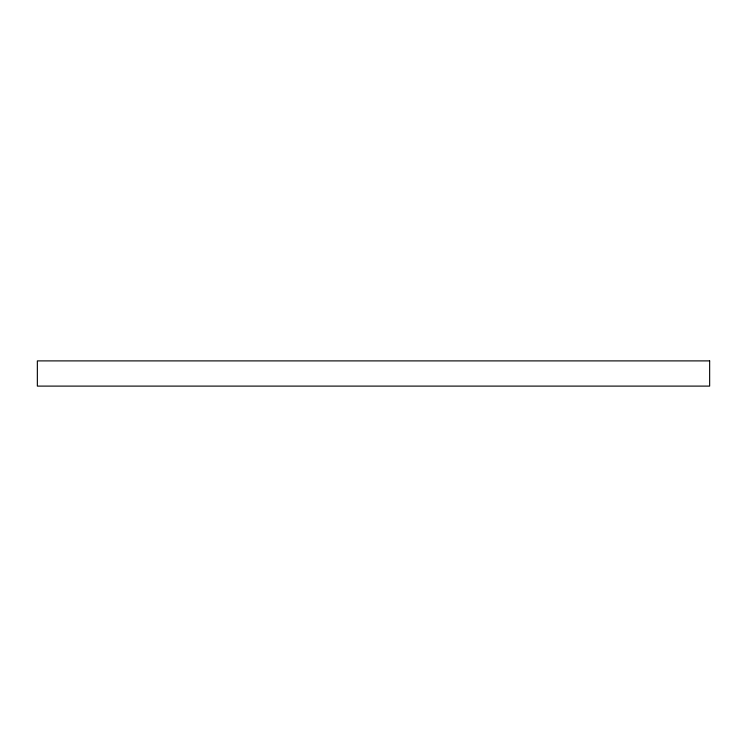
<?xml version="1.0" encoding="UTF-8"?>
<svg xmlns="http://www.w3.org/2000/svg" width="747" height="747" viewBox="0 0 747 747"><rect width="100%" height="100%" fill="white"/><g stroke="black" fill="none" stroke-linecap="round" stroke-linejoin="round"><path stroke-width="1.12" d="M709.65 360.894L37.35 360.894L37.35 386.106L709.65 386.106L709.65 360.894"/></g></svg>
